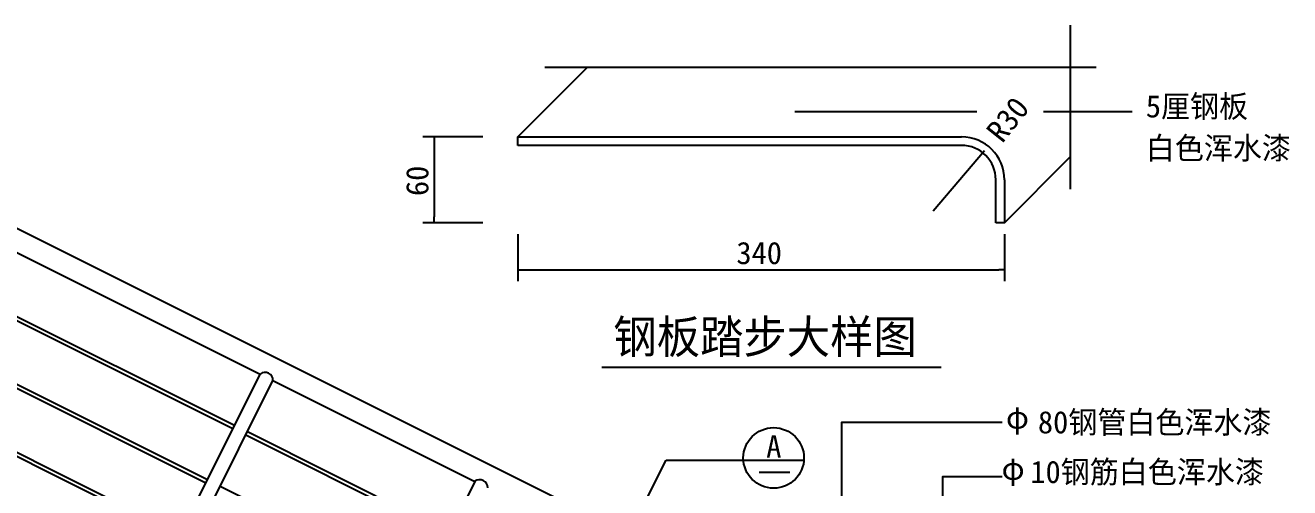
# Model space of a CAD drawing. Header units: metres. Extents: x 16793 to 18197, y 5304 to 7183.
# Drawn here: x 17276 to 18160, y 6860 to 7183 of the extents above; entities that cross this region are included whole.
import ezdxf

# ---------------------------------------------------------------- set-up
doc = ezdxf.new("R2010")
doc.units = ezdxf.units.M
for name, color, linetype in [('3', 3, 'Continuous'), ('4', 4, 'Continuous'), ('7', 7, 'Continuous'), ('DIM', 3, 'Continuous'), ('TEXT', 3, 'Continuous')]:
    doc.layers.add(name, color=color, linetype=linetype)

# ---------------------------------------------------------------- blocks, each defined once
blk = doc.blocks.new('_DOT')
at = {"color": 0, "linetype": 'ByBlock'}
blk.add_line((-0.15, 0), (-1, 0), dxfattribs=at)

msp = doc.modelspace()

# ---------------------------------------------------------------- linework, layer by layer
msp.add_line((17814.14, 7122.92), (17816.74, 7122.92))
at = {"layer": '3'}
for p, q in [((18006.55, 7183.3), (18006.55, 7068.6)), ((17639.46, 7153.91), (18024.57, 7153.91))]:
    msp.add_line(p, q, dxfattribs=at)
at = {"layer": '4'}
for p, q in [((17620.55, 7105.29), (17930.55, 7105.29)), ((17620.55, 7099.29), (17620.55, 7105.29)), ((17930.55, 7099.29), (17620.55, 7099.29)), ((17954.55, 7045.29), (17954.55, 7075.29)), ((17960.55, 7075.29), (17960.55, 7045.29)), ((17960.55, 7045.29), (17954.55, 7045.29))]:
    msp.add_line(p, q, dxfattribs=at)
for radius in [30, 24]:
    msp.add_arc((17930.55, 7075.29), radius, 0, 90, dxfattribs=at)
at = {"layer": '7'}
for p, q in [((17620.55, 7105.29), (17669.17, 7153.91)), ((17960.55, 7045.29), (18006.55, 7091.29)), ((18082.52, 6635.25), (17213.41, 7069.8)), ((17206.71, 7056.39), (17440.59, 6939.44)), ((17194.08, 7017.98), (17422.7, 6903.67)), ((17194.08, 7015.18), (17421.58, 6901.43)), ((17194.08, 6970.46), (17403.7, 6865.65)), ((17194.08, 6967.67), (17402.58, 6863.42)), ((17356.83, 6771.91), (17440.59, 6939.44)), ((17368.01, 6771.91), (17449.54, 6934.97)), ((17449.54, 6934.97), (17590.59, 6864.44)), ((17194.08, 6922.95), (17384.69, 6827.64)), ((17194.08, 6920.15), (17383.57, 6825.4)), ((17430.53, 6896.96), (17571.58, 6826.43)), ((17431.65, 6899.19), (17572.7, 6828.67)), ((17590.59, 6864.44), (17506.83, 6696.91)), ((17412.64, 6861.18), (17553.7, 6790.65))]:
    msp.add_line(p, q, dxfattribs=at)
for centre in [(17443.96, 6935), (17593.96, 6860)]:
    msp.add_arc(centre, 5.58, 359.72, 127.15, dxfattribs=at)
at = {"layer": 'DIM'}
for p, q in [((17596.24, 7105.29), (17554.12, 7105.29)), ((17562.12, 7101.29), (17562.12, 7049.29)), ((17910.84, 7053.6), (17946.73, 7095.64)), ((17596.24, 7045.29), (17554.12, 7045.29)), ((17620.55, 7037.29), (17620.55, 7004.29)), ((17960.55, 7037.29), (17960.55, 7004.29)), ((17624.55, 7012.29), (17956.55, 7012.29))]:
    msp.add_line(p, q, dxfattribs=at)
at = {"layer": 'TEXT'}
for p, q in [((17679.27, 6944.19), (17916.27, 6944.19)), ((17582.24, 6595.36), (17724.18, 6879.24)), ((17724.18, 6879.24), (17772.62, 6879.24)), ((17772.62, 6879.24), (17820.62, 6879.24)), ((17789.31, 6870.74), (17810.66, 6870.74))]:
    msp.add_line(p, q, dxfattribs=at)
for points in [[(17816.74, 7122.92), (17941.34, 7122.92)], [(17987.96, 7122.92), (18049.86, 7122.92)], [(17846.93, 6495.94), (17846.93, 6905.8), (17958.94, 6905.8)], [(17917.52, 6609.95), (17917.52, 6867.77), (17958.94, 6867.77)]]:
    msp.add_lwpolyline(points, dxfattribs=at)
msp.add_circle((17799.31, 6880.79), 21.18, dxfattribs=at)

# ---------------------------------------------------------------- block references
at = {"layer": 'DIM', "xscale": 4, "yscale": 4, "zscale": 4}
for p, rotation in [((17562.12, 7105.29), 90), ((17562.12, 7045.29), 270), ((17620.55, 7012.29), 180)]:
    msp.add_blockref('_DOT', p, dxfattribs=dict(at, rotation=rotation))
msp.add_blockref('_DOT', (17960.55, 7012.29), dxfattribs=at)

# ---------------------------------------------------------------- texts
at = {"layer": 'TEXT'}
for s, rotation, p in [('R30', 51.52, (17959, 7100.18)), ('60', 90, (17558.12, 7063.91))]:
    msp.add_text(s, height=15.6, rotation=rotation, dxfattribs=at).set_placement(p)
for s, height, p in [('5厘钢板', 15.6, (18059.34, 7118.85)), ('白色浑水漆', 15.6, (18059.34, 7089.64)), ('340', 15.6, (17773.29, 7016.29)), ('钢板踏步大样图', 23.3, (17687.31, 6953.87)), ('φ', 15.6, (17961.59, 6901.31)), ('80钢管白色浑水漆', 15.6, (17983.94, 6897.96)), ('A', 15.6, (17794.13, 6881.05)), ('φ', 15.6, (17958.57, 6865.54)), ('10钢筋白色浑水漆', 15.6, (17978.67, 6863.24))]:
    msp.add_text(s, height=height, dxfattribs=at).set_placement(p)

doc.saveas('drawing.dxf')
